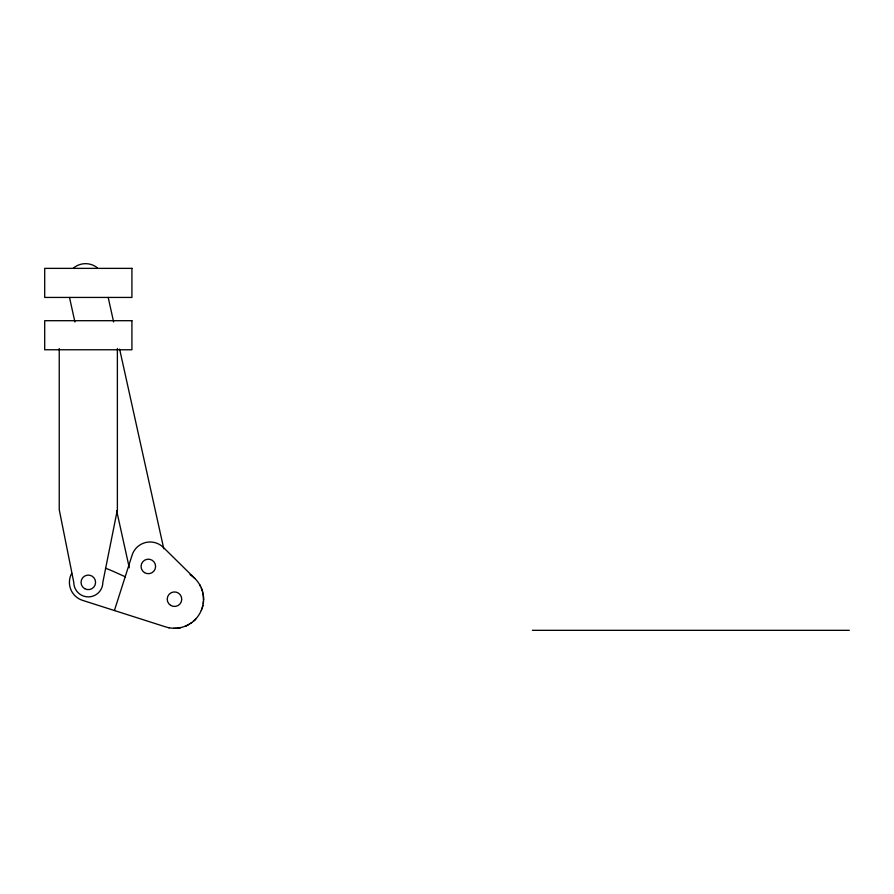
<?xml version="1.0" encoding="UTF-8"?>
<svg xmlns="http://www.w3.org/2000/svg" width="894" height="894" viewBox="0 0 894 894"><rect width="100%" height="100%" fill="white"/><g stroke="black" fill="none" stroke-linecap="round" stroke-linejoin="round"><path stroke-width="1.34" d="M203.564 599.371L203.553 600.131M203.486 601.26L203.24 603.495M202.904 605.372L202.569 606.735M202.502 606.981L202.323 607.596M114.41 610.535L132.1 555.14A18.897 18.897 0 0 1 163.367 547.43L194.892 578.496M202.078 608.367L201.921 608.848M201.575 609.775L201.329 610.379M196.177 618.57L194.881 619.933M194.691 620.112L193.663 621.062M191.707 622.626L190.5 623.464M189.26 624.247L188.176 624.861M187.427 625.241L186.88 625.509M186.723 625.576L185.974 625.912M185.773 626.001L185.293 626.202M180.744 627.599L180.096 627.733M179.94 627.767L178.968 627.934M178.241 628.035L177.515 628.124M176.308 628.225L175.425 628.259M532.411 630.326L849.3 630.326M174.274 628.281L173.682 628.27M169.245 627.8L168.62 627.677M125.428 576.842L114.074 571.735A145.364 145.364 0 0 0 105.47 568.193M199.686 584.687L200.167 585.559M200.234 585.693L200.58 586.375M201.385 588.174L202.368 590.945M202.569 591.672L202.748 592.353M108.208 297.49L113.616 321.941M119.628 349.107L163.781 548.771M69.508 297.501L74.917 321.952M116.667 510.753L129.284 567.802M203.016 593.594L203.296 595.259M203.363 595.84L203.541 598.12M203.553 598.455L203.564 599.203M117.382 348.492L117.382 509.669L102.844 582.352A14.539 14.539 0 0 1 88.305 596.89A14.539 14.539 0 0 1 73.777 582.352L59.239 509.669L59.239 348.492M190.064 574.652A29.077 29.077 0 0 1 165.647 626.895L82.561 600.355A18.897 18.897 0 0 1 71.654 573.423M73.453 268.044A18.897 18.897 0 0 1 97.312 267.764M131.921 268.368L44.7 268.368L44.7 297.434L131.921 297.434L131.921 268.368M131.921 320.7L44.7 320.7L44.7 349.766L131.921 349.766L131.921 320.7M84.673 588.654A7.264 7.264 0 0 0 95.58 582.352A7.264 7.264 0 0 0 84.673 576.06A7.264 7.264 0 0 0 84.673 588.654M170.665 605.383A7.264 7.264 0 0 0 181.75 599.427A7.264 7.264 0 0 0 171.045 592.8A7.264 7.264 0 0 0 170.665 605.383M144.515 572.618A7.264 7.264 0 0 0 155.601 566.651A7.264 7.264 0 0 0 144.895 560.035A7.264 7.264 0 0 0 144.515 572.618"/></g></svg>
